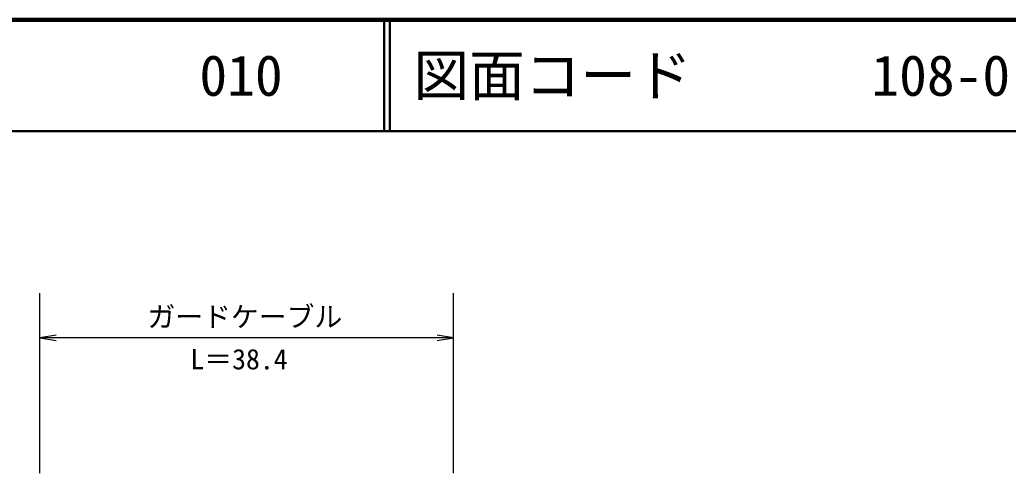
# Model space of a CAD drawing. Units: millimetres, scale not verified. Extents: x 40000 to 680000, y 20000 to 380000.
# Drawn here: x 85000 to 173818, y 339251 to 380000 of the extents above; entities that cross this region are included whole.
import ezdxf
from ezdxf.enums import TextEntityAlignment as Align

# ---------------------------------------------------------------- set-up
doc = ezdxf.new("R2010")
doc.units = ezdxf.units.MM
doc.header["$LTSCALE"] = 1000
for name, color, linetype, lineweight in [('M-STR-STR3', 7, 'Continuous', 25), ('M-TTL', 2, 'Continuous', 140), ('M-TTL-LINE', 7, 'Continuous', 50)]:
    doc.layers.add(name, color=color, linetype=linetype, lineweight=lineweight)
doc.layers.add('M-TTL-TXT', color=7, linetype='Continuous')
doc.styles.add('ＭＳ ゴシック', font='')
doc.styles.get('ＭＳ ゴシック').set_extended_font_data('MS Gothic')

# ---------------------------------------------------------------- blocks, each defined once
blk = doc.blocks.new('open_arrow')
at = {"color": 0, "linetype": 'Continuous', "lineweight": -2}
blk.add_lwpolyline([(7.5, 1.25), (0, 0), (7.5, -1.25)], dxfattribs=at)

msp = doc.modelspace()

# ---------------------------------------------------------------- linework, layer by layer
at = {"layer": 'M-STR-STR3'}
for p, q in [((86816, 339251), (86816, 355442)), ((123966, 339251), (123966, 355442)), ((123966, 351425), (86816, 351425))]:
    msp.add_line(p, q, dxfattribs=at)
at = {"layer": 'M-TTL'}
msp.add_line((680000, 380000), (40000, 380000), dxfattribs=at)
at = {"layer": 'M-TTL-LINE'}
for p, q in [((117750, 380000), (117750, 370000)), ((118250, 380000), (118250, 370000)), ((40000, 370000), (680000, 370000))]:
    msp.add_line(p, q, dxfattribs=at)

# ---------------------------------------------------------------- block references
at = {"layer": 'M-STR-STR3', "xscale": 193, "yscale": 193}
msp.add_blockref('open_arrow', (86816, 351425), dxfattribs=at)
at = {"layer": 'M-STR-STR3', "xscale": 193, "yscale": 193, "rotation": 180}
msp.add_blockref('open_arrow', (123966, 351425), dxfattribs=at)

# ---------------------------------------------------------------- texts
at = {"layer": 'M-STR-STR3', "style": 'ＭＳ ゴシック'}
for s, p in [('ガードケーブル', (96475, 353314)), ('L＝38.4', (100333, 349502))]:
    msp.add_text(s, height=1833, dxfattribs=at).set_placement(p, align=Align.MIDDLE_LEFT)
at = {"layer": 'M-TTL-TXT', "style": 'ＭＳ ゴシック'}
for s, p in [('010', (101142, 375000)), ('図面コード', (120380, 375000)), ('108-0', (161521, 375000))]:
    msp.add_text(s, height=3666, dxfattribs=at).set_placement(p, align=Align.MIDDLE_LEFT)

doc.saveas('drawing.dxf')
